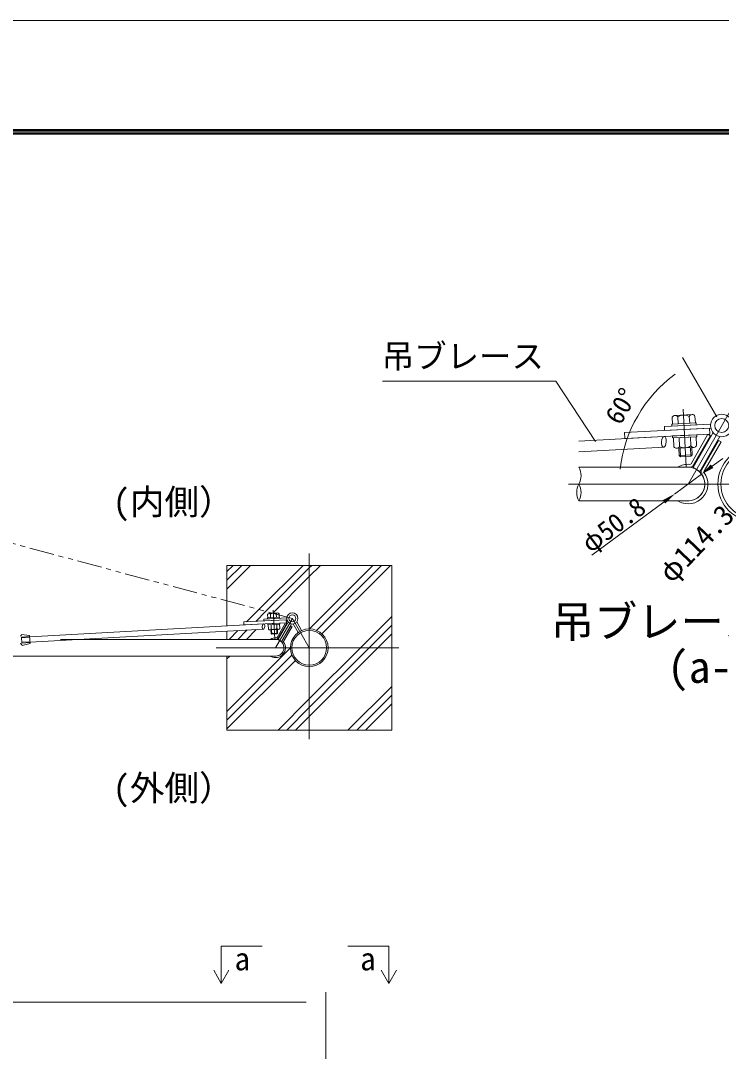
# Model space of a CAD drawing. Units: millimetres, scale not verified. Extents: x -6300 to 6300, y -4455 to 4455.
# Drawn here: x -248 to 1879, y 1327 to 4455 of the extents above; entities that cross this region are included whole.
import ezdxf
from ezdxf.enums import TextEntityAlignment as Align

# ---------------------------------------------------------------- set-up
doc = ezdxf.new("R2010")
doc.units = ezdxf.units.MM
doc.header["$LTSCALE"] = 30
doc.linetypes.add('USER1', pattern=[50.8, 31.75, -6.35, 6.35, -6.35])
doc.linetypes.add('USER3', pattern=[5, 2.5, -0.5, 0.5, -0.5, 0.5, -0.5])
for name, color, linetype, lineweight in [('0-0_D-DCR-HCH', 7, 'Continuous', 9), ('0-1_D-STR4', 7, 'Continuous', 9), ('0-2_D-STR1', 1, 'Continuous', 18), ('0-3_D-STR3', 3, 'Continuous', 13), ('0-4_D-BMK', 2, 'USER1', 13), ('0-6_D-STR-DIM', 7, 'Continuous', 9), ('0-8_D-STR-TXT', 7, 'Continuous', 9), ('0-9_D-TTL-TXT', 7, 'Continuous', 18), ('0-B_D-TTL', 7, 'Continuous', 9)]:
    doc.layers.add(name, color=color, linetype=linetype, lineweight=lineweight)
doc.styles.add('ＭＳ ゴシック', font='')
doc.styles.get('ＭＳ ゴシック').set_extended_font_data('MS Gothic')

msp = doc.modelspace()

# ---------------------------------------------------------------- linework, layer by layer
at = {"layer": '0-0_D-DCR-HCH'}
for p, q in [((378.62, 2729.98), (450.42, 2801.78)), ((378.62, 2756.49), (423.91, 2801.78)), ((378.62, 2783.01), (397.39, 2801.78)), ((628.79, 2608.91), (821.65, 2801.78)), ((650.8, 2604.41), (848.17, 2801.78)), ((666.87, 2593.96), (874.69, 2801.78)), ((500.29, 2639.52), (501.61, 2640.83)), ((384.92, 2577.18), (411.35, 2603.61)), ((411.44, 2577.18), (439.43, 2605.17)), ((428.52, 2620.78), (430.08, 2622.34)), ((437.95, 2577.18), (467.51, 2606.73)), ((378.62, 2358.75), (571.49, 2551.61)), ((378.62, 2332.23), (575.99, 2529.6)), ((378.62, 2517.85), (387.15, 2526.38)), ((378.62, 2305.71), (586.44, 2513.53)), ((745.92, 2301.78), (878.62, 2434.48)), ((772.43, 2301.78), (878.62, 2407.97)), ((798.95, 2301.78), (878.62, 2381.45))]:
    msp.add_line(p, q, dxfattribs=at)
for points in [[(438.05, 2630.31), (475.65, 2667.91), (609.52, 2801.78)], [(465.96, 2631.7), (496.57, 2662.31), (628.62, 2794.36), (636.04, 2801.78)], [(517.19, 2656.42), (517.48, 2656.7), (628.62, 2767.85), (662.55, 2801.78)], [(533.78, 2301.78), (628.62, 2396.61), (783.78, 2551.78), (878.62, 2646.61)], [(560.3, 2301.78), (628.62, 2370.1), (810.3, 2551.78), (878.62, 2620.1)], [(586.82, 2301.78), (628.62, 2343.58), (836.82, 2551.78), (878.62, 2593.58)]]:
    msp.add_lwpolyline(points, dxfattribs=at)
at = {"layer": '0-1_D-STR4'}
msp.add_line((378.62, 2577.18), (378.62, 2601.78), dxfattribs=at)
for points in [[(878.62, 2801.78), (878.62, 2301.78), (378.62, 2301.78), (378.62, 2526.38)], [(378.62, 2617.95), (378.62, 2801.78), (878.62, 2801.78)]]:
    msp.add_lwpolyline(points, dxfattribs=at)
at = {"layer": '0-2_D-STR1'}
for p, q in [((1446.8, 3099.3), (1778.16, 3099.3)), ((1446.8, 2997.7), (1778.16, 2997.7)), ((-126.1, 2577.18), (526.22, 2577.18)), ((-975.78, 2526.38), (526.22, 2526.38))]:
    msp.add_line(p, q, dxfattribs=at)
for centre, radius in [((1982.96, 3048.5), 114.3), ((1982.96, 3048.5), 105.3), ((628.62, 2551.78), 57.15), ((628.62, 2551.78), 52.65)]:
    msp.add_circle(centre, radius, dxfattribs=at)
for centre, radius, start, end in [((1400.92, 3073.9), 52.45, 331.03399, 28.96601), ((1778.16, 3048.5), 50.8, 270, 90), ((1492.69, 3023.1), 52.45, 151.03399, 208.96601), ((1400.92, 3023.1), 52.45, 331.03399, 28.96601), ((526.22, 2551.78), 25.4, 270, 90)]:
    msp.add_arc(centre, radius, start, end, dxfattribs=at)
at = {"layer": '0-3_D-STR3'}
for p, q in [((1738.35, 3256.6), (1790.23, 3259.42)), ((1781.9, 3253.98), (1783.04, 3232.99)), ((1799.11, 3254.92), (1800.25, 3233.93)), ((1706.24, 3222.79), (1846.03, 3230.43)), ((1706.24, 3222.79), (1706.89, 3210.8)), ((1802.65, 3233.96), (1728.75, 3230.13)), ((1729.06, 3224.14), (1728.75, 3230.13)), ((1802.96, 3227.97), (1729.06, 3224.14)), ((1730.01, 3251.16), (1731.15, 3230.17)), ((1800.3, 3233.84), (1731.11, 3230.25)), ((1731.15, 3230.17), (1800.25, 3233.93)), ((1747.22, 3252.1), (1748.37, 3231.11)), ((1802.96, 3227.97), (1802.65, 3233.96)), ((1706.89, 3210.8), (1846.68, 3218.45)), ((1804.63, 3198.27), (1730.73, 3194.44)), ((1731.04, 3188.45), (1730.73, 3194.44)), ((1804.95, 3192.28), (1731.04, 3188.45)), ((1802.28, 3198.15), (1733.09, 3194.56)), ((1733.49, 3188.49), (1802.59, 3192.24)), ((1786.84, 3164.32), (1785.37, 3191.31)), ((1787.12, 3110.27), (1838.42, 3199.56)), ((1793.18, 3098.74), (1854.05, 3204.69)), ((1794.92, 3105.79), (1846.22, 3195.07)), ((1804.05, 3165.26), (1802.59, 3192.24)), ((1804.95, 3192.28), (1804.63, 3198.27)), ((1838.42, 3199.56), (1846.22, 3195.07)), ((1734.95, 3161.5), (1733.49, 3188.49)), ((1743.83, 3157), (1795.72, 3159.82)), ((1752.17, 3162.44), (1750.7, 3189.42)), ((1819.2, 3091.84), (1870.5, 3181.13)), ((1827.01, 3087.36), (1878.3, 3176.64)), ((1870.5, 3181.13), (1878.3, 3176.64)), ((1749.77, 3157.32), (1750.96, 3135.49)), ((1750.96, 3135.41), (1790.9, 3137.58)), ((1750.96, 3135.41), (1755.52, 3131.32)), ((1754.09, 3157.56), (1755.52, 3131.4)), ((1755.52, 3131.32), (1786.81, 3133.02)), ((1785.39, 3159.26), (1786.81, 3133.1)), ((1790.9, 3137.58), (1786.81, 3133.02)), ((1789.71, 3159.5), (1790.9, 3137.66)), ((1750.02, 2995.51), (1751.28, 2997.7)), ((490.26, 2638.92), (560.16, 2642.74)), ((490.26, 2638.92), (490.59, 2632.93)), ((490.59, 2632.93), (560.48, 2636.75)), ((538.47, 2644.51), (501.52, 2642.6)), ((501.67, 2639.6), (501.52, 2642.6)), ((538.62, 2641.52), (501.67, 2639.6)), ((502.15, 2653.11), (502.72, 2642.61)), ((537.29, 2644.45), (502.7, 2642.66)), ((502.72, 2642.61), (537.27, 2644.49)), ((506.32, 2655.83), (532.26, 2657.24)), ((510.75, 2653.58), (511.32, 2643.08)), ((528.09, 2654.52), (528.66, 2644.02)), ((533.73, 2576.9), (564.17, 2629.87)), ((536.7, 2654.99), (537.27, 2644.49)), ((538.62, 2641.52), (538.47, 2644.51)), ((590.44, 2629.9), (605.24, 2604.27)), ((539.46, 2626.66), (502.51, 2624.75)), ((502.66, 2621.75), (502.51, 2624.75)), ((539.61, 2623.67), (502.66, 2621.75)), ((538.28, 2626.6), (503.69, 2624.81)), ((503.89, 2621.77), (538.43, 2623.65)), ((504.62, 2608.28), (503.89, 2621.77)), ((509.06, 2606.03), (535, 2607.44)), ((512.03, 2606.19), (512.62, 2595.27)), ((513.23, 2608.75), (512.49, 2622.24)), ((514.19, 2606.31), (514.9, 2593.23)), ((530.56, 2609.69), (529.83, 2623.18)), ((529.83, 2607.16), (530.55, 2594.08)), ((530.7, 2582.67), (556.35, 2627.31)), ((532, 2607.28), (532.59, 2596.36)), ((534.6, 2580.42), (560.25, 2625.07)), ((539.17, 2610.16), (538.43, 2623.65)), ((539.61, 2623.67), (539.46, 2626.66)), ((546.74, 2573.45), (572.39, 2618.09)), ((550.64, 2571.21), (576.29, 2615.85)), ((556.35, 2627.31), (560.25, 2625.07)), ((572.39, 2618.09), (576.29, 2615.85)), ((580.05, 2623.9), (594.85, 2598.27)), ((512.62, 2595.23), (532.59, 2596.32)), ((512.62, 2595.23), (514.9, 2593.19)), ((514.9, 2593.19), (530.55, 2594.04)), ((532.59, 2596.32), (530.55, 2594.04)), ((512.15, 2525.28), (512.78, 2526.38))]:
    msp.add_line(p, q, dxfattribs=at)
at = {"layer": '0-3_D-STR3', "color": 4}
for p, q in [((1703.93, 3193.16), (1446.8, 3178.83)), ((1585.09, 3204.73), (1843.06, 3218.25)), ((1586.03, 3186.69), (1585.09, 3204.73)), ((1586.03, 3186.69), (1843.99, 3200.42)), ((1843.99, 3200.42), (1843.06, 3218.25)), ((1705.23, 3160.88), (1446.8, 3146.49)), ((429.68, 2629.89), (558.67, 2636.65)), ((430.16, 2620.87), (429.68, 2629.89)), ((430.16, 2620.87), (559.14, 2627.74)), ((559.14, 2627.74), (558.67, 2636.65)), ((489.11, 2624.11), (-219.87, 2584.6)), ((489.75, 2607.97), (-218.89, 2568.52)), ((-220.13, 2589.02), (-245.35, 2591.91)), ((-219.93, 2585.57), (-244.88, 2584.06)), ((-243.79, 2566.1), (-244.88, 2584.06)), ((-219.79, 2583.41), (-244.75, 2581.9)), ((-218.97, 2569.77), (-243.93, 2568.26)), ((-218.84, 2567.61), (-243.79, 2566.1)), ((-218.63, 2564.16), (-220.13, 2589.02)), ((-218.63, 2564.16), (-243.32, 2558.25))]:
    msp.add_line(p, q, dxfattribs=at)
at = {"layer": '0-3_D-STR3'}
for points in [[(1793.18, 3098.74), (1813.99, 3086.79), (1874.86, 3192.73)], [(533.73, 2576.9), (544.14, 2570.92), (574.57, 2623.9)]]:
    msp.add_lwpolyline(points, dxfattribs=at)
for centre, radius in [((1880.31, 3226.3), 34), ((1880.31, 3226.3), 21.2), ((577.29, 2640.68), 17), ((577.29, 2640.68), 10.6)]:
    msp.add_circle(centre, radius, dxfattribs=at)
for centre, radius, start, end in [((1738.89, 3246.66), 9.95, 33.11156, 153.11156), ((1766.07, 3225.28), 32.77, 61.12438, 125.09874), ((1790.77, 3249.48), 9.95, 33.11156, 153.11156), ((1743.29, 3166.94), 9.95, 213.11156, 333.11156), ((1767.99, 3191.14), 32.77, 241.12438, 305.09874), ((1795.18, 3169.76), 9.95, 213.11156, 333.11156), ((1778.16, 3048.5), 60, 85.07401, 122.14905), ((1778.16, 3048.5), 51, 85.07401, 95.07586), ((1783.65, 3112.26), 13, 265.07401, 330.12099), ((1783.65, 3112.26), 4, 265.07401, 330.12099), ((1778.16, 3048.5), 60, 242.03121, 35.16797), ((1778.16, 3048.5), 51, 264.92414, 35.16797), ((1830.47, 3085.36), 13, 150.12099, 215.16797), ((1830.47, 3085.36), 4, 150.12099, 215.16797), ((506.59, 2650.86), 4.98, 33.11156, 153.11156), ((520.18, 2640.17), 16.39, 61.12438, 125.09874), ((532.53, 2652.27), 4.98, 33.11156, 153.11156), ((508.79, 2611), 4.98, 213.11156, 333.11156), ((521.14, 2623.1), 16.39, 241.12438, 305.09874), ((534.73, 2612.41), 4.98, 213.11156, 333.11156), ((526.22, 2551.78), 30, 85.07401, 122.14905), ((526.22, 2551.78), 30, 242.03121, 35.16797), ((526.22, 2551.78), 25.5, 85.07401, 95.07586), ((526.22, 2551.78), 25.5, 264.92414, 35.16797), ((528.97, 2583.66), 6.5, 265.07401, 330.12099), ((528.97, 2583.66), 2, 265.07401, 330.12099), ((552.38, 2570.21), 6.5, 150.12099, 215.16797), ((552.38, 2570.21), 2, 150.12099, 215.16797)]:
    msp.add_arc(centre, radius, start, end, dxfattribs=at)
at = {"layer": '0-3_D-STR3', "color": 4}
for centre, radius, start, end in [((-251.05, 2591.56), 5.71, 307.60542, 3.45762), ((-250.97, 2556.96), 7.75, 9.59668, 78.21059)]:
    msp.add_arc(centre, radius, start, end, dxfattribs=at)
for centre, major_axis in [((1704.77, 3176.91), (1.05, 16.04)), ((489.53, 2615.98), (0.52, 8.02))]:
    msp.add_ellipse(centre, major_axis=major_axis, ratio=0.462058, dxfattribs=at)
at = {"layer": '0-4_D-BMK'}
for p, q in [((1982.46, 3404.09), (1778.16, 3048.5)), ((1763.45, 3275.87), (1772.83, 3101.44)), ((2120.91, 3048.5), (1415.71, 3048.5)), ((628.62, 2837.48), (628.62, 2274.63)), ((518.87, 2665.47), (523.56, 2578.25)), ((577.29, 2640.68), (526.22, 2551.78)), ((577.29, 2640.68), (628.62, 2551.78)), ((345.53, 2551.78), (900.37, 2551.78))]:
    msp.add_line(p, q, dxfattribs=at)
at = {"layer": '0-4_D-BMK', "linetype": 'USER3'}
msp.add_line((577.29, 2640.68), (-1297.29, 3142.97), dxfattribs=at)
at = {"layer": '0-6_D-STR-DIM'}
for p, q in [((1865.31, 3252.28), (1761.41, 3432.23)), ((1851.11, 3102.57), (1883.24, 3126.38)), ((1818.97, 3078.75), (1737.34, 3018.25)), ((1705.21, 2994.44), (1486.54, 2832.37)), ((361.6, 1645.84), (485.58, 1645.84)), ((869.93, 1645.84), (745.94, 1645.84)), ((361.6, 1533.04), (338.64, 1572.81)), ((869.93, 1533.04), (892.89, 1572.81)), ((678.62, 829.48), (678.62, 1506.48)), ((-3261.38, 1476.48), (618.62, 1476.48))]:
    msp.add_line(p, q, dxfattribs=at)
for points in [[(361.6, 1645.84), (361.6, 1533.04), (384.56, 1572.81)], [(869.93, 1645.84), (869.93, 1533.04), (846.96, 1572.81)]]:
    msp.add_lwpolyline(points, dxfattribs=at)
msp.add_arc((1982.96, 3048.5), 413.09, 126.24466, 173.75534, dxfattribs=at)
for points in [[(1847.14, 3107.92), (1818.97, 3078.75), (1855.08, 3097.21)], [(1709.18, 2989.08), (1737.34, 3018.25), (1701.24, 2999.79)]]:
    msp.add_solid(points, dxfattribs=at)
at = {"layer": '0-8_D-STR-TXT'}
msp.add_lwpolyline([(850.37, 3360.32), (1376.77, 3360.32), (1497.57, 3177.18)], dxfattribs=at)
at = {"layer": '0-B_D-TTL', "color": 2, "lineweight": 18}
msp.add_lwpolyline([(-6300, 4455), (6300, 4455), (6300, -4455), (-6300, -4455)], close=True, dxfattribs=at)
at = {"layer": '0-B_D-TTL'}
for points in [[(-5895, 4125), (5895, 4125), (5895, -4125), (-5895, -4125)], [(-5891.25, 4121.25), (5891.25, 4121.25), (5891.25, -4121.25), (-5891.25, -4121.25)], [(-5887.5, 4117.5), (5887.5, 4117.5), (5887.5, -4117.5), (-5887.5, -4117.5)], [(-5883.75, 4113.75), (5883.75, 4113.75), (5883.75, -4113.75), (-5883.75, -4113.75)], [(-5880, 4110), (5880, 4110), (5880, -4110), (-5880, -4110)]]:
    msp.add_lwpolyline(points, close=True, dxfattribs=at)

# ---------------------------------------------------------------- texts
at = {"layer": '0-6_D-STR-DIM', "style": 'ＭＳ ゴシック'}
for s, height, rotation, p in [('60°', 57.62, 60, (1587.61, 3215.71)), ('φ50.8', 57.62, 36.543, (1492.03, 2823.4)), ('φ114.3', 63.56, 46.308, (1742.42, 2731.27))]:
    msp.add_text(s, height=height, rotation=rotation, dxfattribs=at).set_placement(p, align=Align.BOTTOM_LEFT)
at = {"layer": '0-8_D-STR-TXT', "style": 'ＭＳ ゴシック'}
msp.add_text('吊ブレース', height=72.14, dxfattribs=at).set_placement((848.67, 3378.77), align=Align.BOTTOM_LEFT)
at = {"layer": '0-9_D-TTL-TXT', "style": 'ＭＳ ゴシック'}
for s, height, p in [('(内側）', 76.98, (31.68, 2932.99)), ('吊ブレース丁番詳細', 96.11, (1361.85, 2554.31)), ('(a-a矢視)', 96.11, (1714.97, 2416.39)), ('(外側）', 76.98, (31.68, 2064.71)), ('a', 69.28, (401.72, 1552.02)), ('a', 69.28, (783.02, 1552.02))]:
    msp.add_text(s, height=height, dxfattribs=at).set_placement(p, align=Align.BOTTOM_LEFT)

doc.saveas('drawing.dxf')
